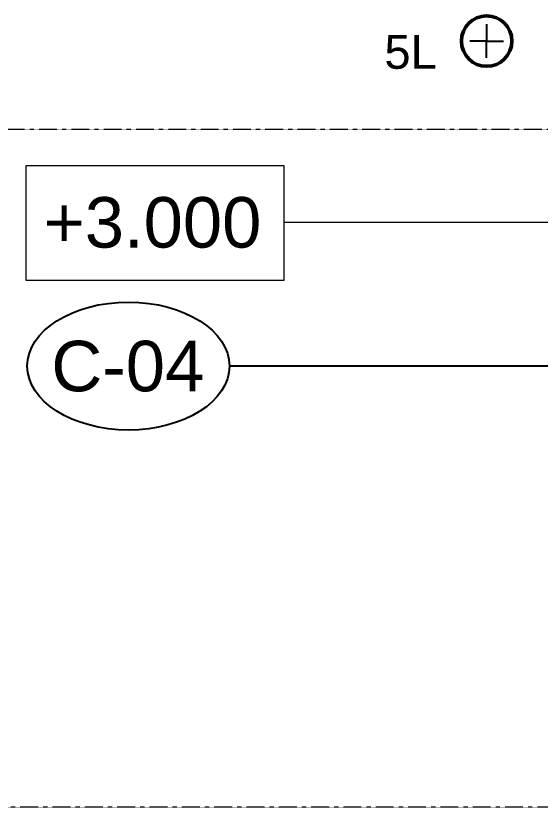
# Model space of a CAD drawing. Header units: millimetres. Extents: x 984 to 425800, y -34355 to 59419.
# Drawn here: x 365614 to 381181, y 16252 to 39760 of the extents above; entities that cross this region are included whole.
import ezdxf

# ---------------------------------------------------------------- set-up
doc = ezdxf.new("R2010")
doc.units = ezdxf.units.MM
doc.linetypes.add('DPA_Grid _ Level 100', pattern=[10, 5.5, -1.6, 1.3, -1.6])
for name, color, linetype, lineweight in [('A-ANNO-NOTE', 3, 'Continuous', 25), ('A-ROOM-IDEN', 3, 'Continuous', 25), ('G-ANNO-TEXT', 3, 'Continuous', 9), ('S-GRID', 251, 'Continuous', 9)]:
    doc.layers.add(name, color=color, linetype=linetype, lineweight=lineweight)
doc.styles.add('Arial_3', font='arial.ttf', dxfattribs={"height": 1500})
doc.styles.add('Arial_4', font='arial.ttf', dxfattribs={"height": 1000})

# ---------------------------------------------------------------- blocks, each defined once
blk = doc.blocks.new('DPA_GM_ROW_Node - Small-3986038-4110-01 GROUND LEVEL - REFLECTED CEILING PLAN')
at = {"layer": 'A-ANNO-NOTE'}
for p, q in [((0, 1), (0, 0)), ((0, 0), (-1, 0)), ((0, 0), (1, 0)), ((0, -1), (0, 0))]:
    blk.add_line(p, q, dxfattribs=at)
at = {"layer": 'A-ANNO-NOTE', "lineweight": 50}
blk.add_circle((0, 0), 1.5, dxfattribs=at)
blk = doc.blocks.new('DPA_TAG Room-Ceiling - STANDARD-8527542-4110-01 GROUND LEVEL - REFLECTED CEILING PLAN')
at = {"layer": 'A-ROOM-IDEN'}
blk.add_ellipse((0, 0), major_axis=(-6, 0), ratio=0.633333, dxfattribs=at)

msp = doc.modelspace()

# ---------------------------------------------------------------- linework, layer by layer
at = {"layer": 'A-ROOM-IDEN'}
msp.add_line((389729.8, 29356.3), (371956.7, 29356.3), dxfattribs=at)
at = {"layer": 'G-ANNO-TEXT', "color": 250}
msp.add_line((388073.1, 33624.8), (373568.3, 33624.8), dxfattribs=at)
at = {"layer": 'G-ANNO-TEXT', "color": 250, "flags": 128}
msp.add_lwpolyline([(365921.3, 35309.1), (373568.3, 35309.1), (373568.3, 31897.1), (365921.3, 31897.1)], close=True, dxfattribs=at)
at = {"layer": 'S-GRID', "linetype": 'DPA_Grid _ Level 100'}
for p, q in [((340815.8, 36389), (415577.1, 36389)), ((415577.1, 16252), (62413.8, 16252))]:
    msp.add_line(p, q, dxfattribs=at)

# ---------------------------------------------------------------- block references
at = {"layer": 'A-ANNO-NOTE', "xscale": 500, "yscale": 500, "zscale": 500}
msp.add_blockref('DPA_GM_ROW_Node - Small-3986038-4110-01 GROUND LEVEL - REFLECTED CEILING PLAN', (379592.3, 39009.9), dxfattribs=at)
at = {"layer": 'A-ROOM-IDEN', "xscale": 499.9999999999995, "yscale": 499.9999999999995, "zscale": 499.9999999999995}
msp.add_blockref('DPA_TAG Room-Ceiling - STANDARD-8527542-4110-01 GROUND LEVEL - REFLECTED CEILING PLAN', (368954.9, 29356.3), dxfattribs=at)

# ---------------------------------------------------------------- texts
at = {"layer": 'A-ROOM-IDEN', "lineweight": 9, "insert": (366666.6, 30106), "char_height": 1500, "width": 5571.728, "attachment_point": 1, "style": 'Arial_3'}
msp.add_mtext('C-04', dxfattribs=at)
at = {"layer": 'G-ANNO-TEXT', "color": 7, "attachment_point": 1}
for s, insert, char_height, width, style in [('5L', (376557.2, 39186.5), 1000, 1924.05, 'Arial_4'), ('+3.000', (366437.3, 34374.8), 1500, 7976.791, 'Arial_3')]:
    msp.add_mtext(s, dxfattribs=dict(at, insert=insert, char_height=char_height, width=width, style=style))

doc.saveas('drawing.dxf')
